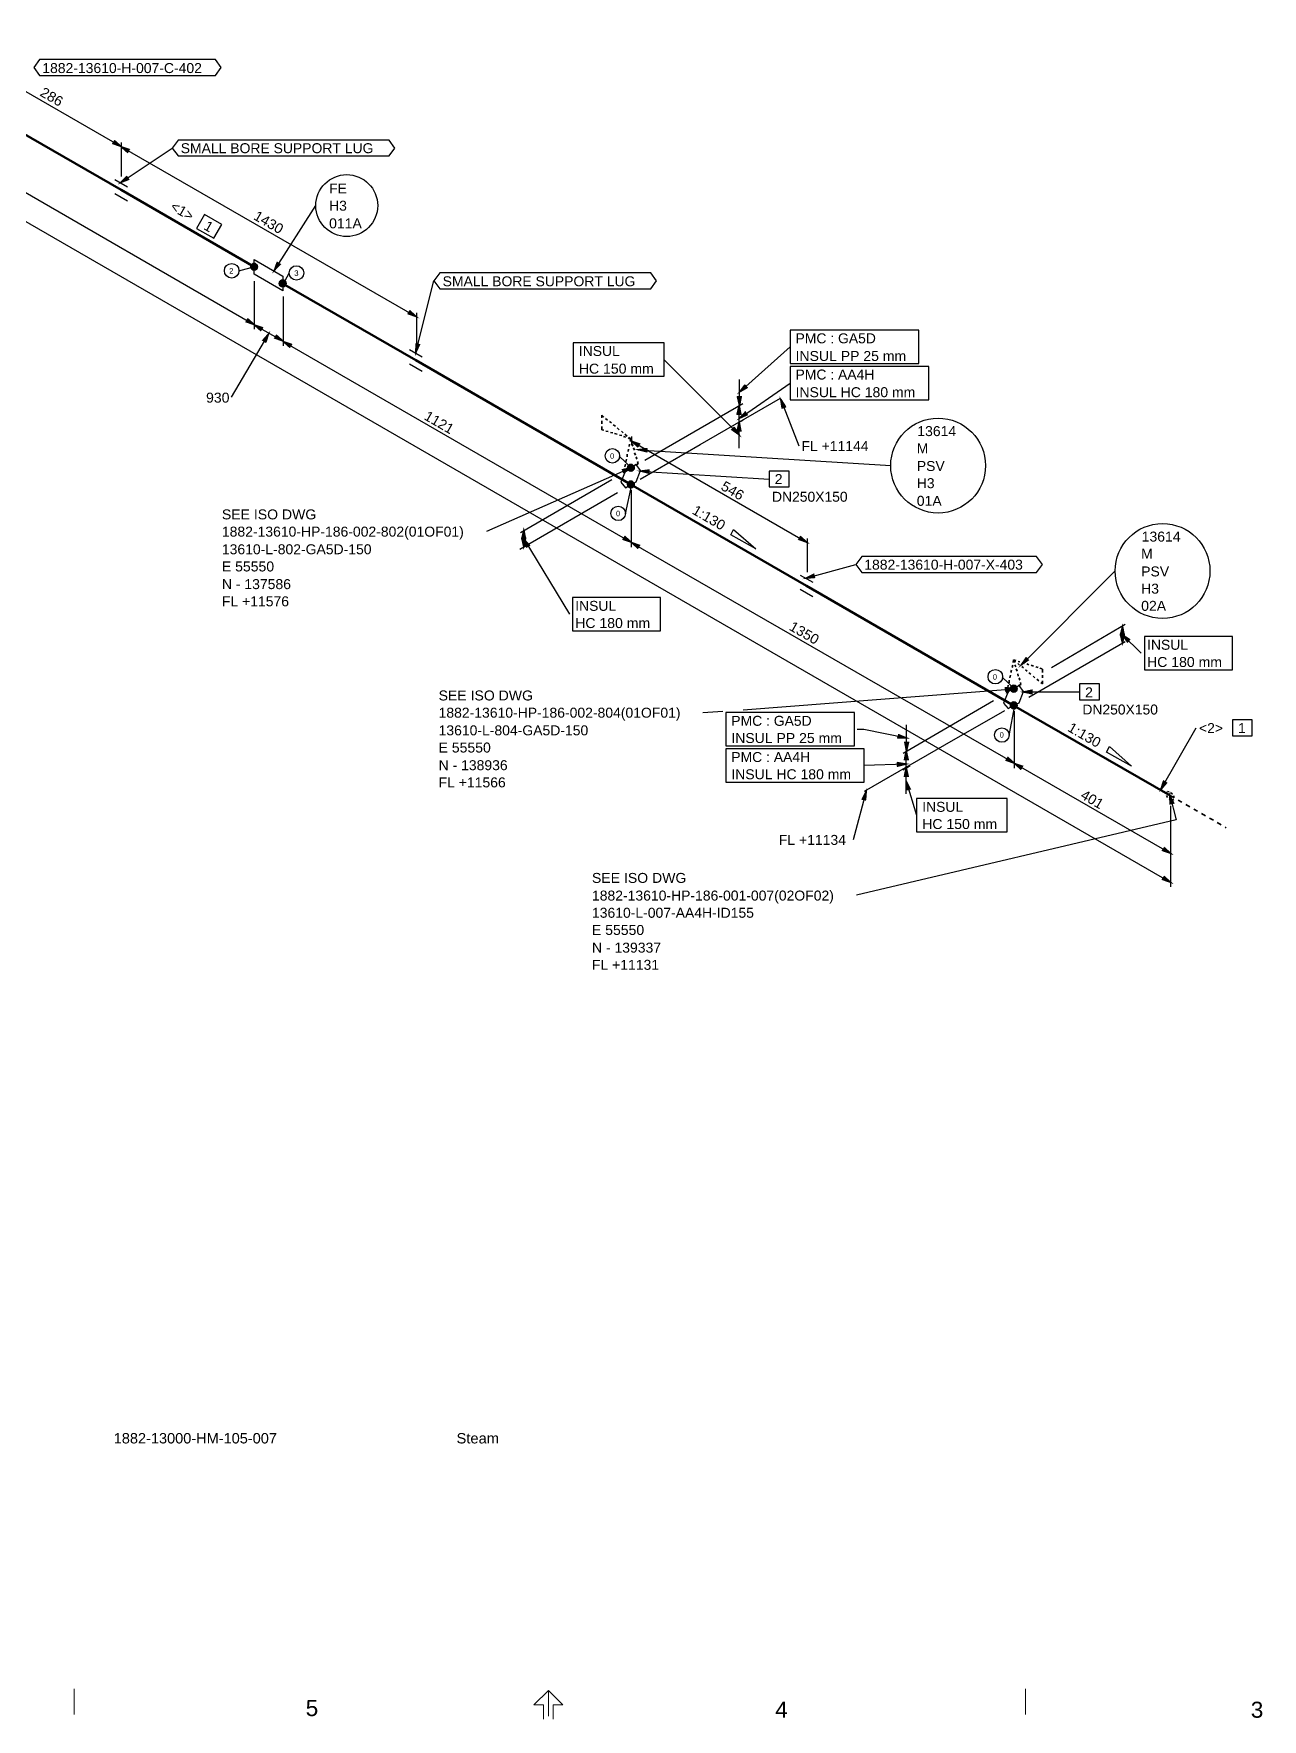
# Model space of a CAD drawing. Header units: inches. Extents: x 18 to 823, y 11 to 584.
# Drawn here: x 303 to 574.6, y 10.9 to 383.3 of the extents above; entities that cross this region are included whole.
import ezdxf
from ezdxf.enums import TextEntityAlignment as Align
from ezdxf.xclip import XClip

# ---------------------------------------------------------------- set-up
doc = ezdxf.new("R2010")
doc.units = ezdxf.units.IN
doc.header["$MEASUREMENT"] = 0
doc.header["$XCLIPFRAME"] = 0
for name, color, linetype in [('1882-13610-HP-186-001-007(01OF02)_MODEL-EMBED 1_DWG$0$Default', 7, 'Continuous'), ('BG 0 -1', 7, 'Continuous'), ('DIMLINES', 7, 'Continuous'), ('DIMTEXT', 7, 'Continuous'), ('FRAME', 7, 'Continuous'), ('ISOTEXT', 7, 'Continuous'), ('PIPE', 7, 'Continuous'), ('WELDS', 7, 'Continuous')]:
    doc.layers.add(name, color=color, linetype=linetype)
doc.styles.add('1882-13610-HP-186-001-007(01OF02)_MODEL-EMBED 1_DWG$0$Arial', font='arial.ttf')
doc.styles.add('Arial', font='arial.ttf')

# ---------------------------------------------------------------- blocks, each defined once
blk = doc.blocks.new('1882-13610-HP-186-001-007(01OF02)_MODEL-EMBED 1_DWG')
at = {"layer": '1882-13610-HP-186-001-007(01OF02)_MODEL-EMBED 1_DWG$0$Default', "color": 4, "style": '1882-13610-HP-186-001-007(01OF02)_MODEL-EMBED 1_DWG$0$Arial'}
for s, width, p in [('13610-L-007-AA4H-ID155', 1.002891, (0.84302, -0.115628)), ('250', 1.008516, (3.43979, -0.115628)), ('278', 1.008516, (4.31479, -0.115628)), ('618.1 ', 1.008516, (5.29826, -0.115628)), ('257.8 ', 1.008516, (6.371177, -0.115628)), ('613.1 ', 1.008516, (7.444094, -0.115628)), ('HC', 0.992063, (8.5857, -0.115628)), ('150', 1.008516, (9.898125, -0.115628)), ('1882-13000-HM-105-007', 1.00296, (11.607138, -0.115628)), ('Steam', 1.013128, (14.590457, -0.115628))]:
    blk.add_text(s, height=0.090278, dxfattribs=dict(at, width=width)).set_placement(p, align=Align.TOP_LEFT)

msp = doc.modelspace()

# ---------------------------------------------------------------- hatches: boundary and pattern name
at = {"layer": 'DIMLINES', "linetype": 'Continuous'}
for points in [[(320.52, 359), (322.36, 358.36), (320.92, 359.64)], [(324.12, 357.72), (322.28, 358.36), (323.72, 357.08)], [(349.96, 319.64), (351.8, 319), (350.36, 320.28)], [(385.8, 321.4), (387.64, 320.76), (386.2, 322.04)], [(353.56, 318.36), (351.72, 319), (353.16, 317.72)], [(354.28, 315.16), (354.92, 317), (353.64, 315.56)], [(356.28, 316.04), (358.12, 315.4), (356.68, 316.68)], [(359.96, 314.68), (358.12, 315.32), (359.56, 314.04)], [(460.2, 305.64), (459, 304.12), (460.68, 305.08)], [(458.6, 303.08), (459, 301.16), (459.4, 303.08)], [(459.32, 299.24), (458.92, 301.16), (458.52, 299.24)], [(460.28, 299.72), (458.92, 298.28), (460.68, 299.08)], [(457.32, 295.8), (458.92, 294.68), (457.8, 296.28)], [(459.32, 295.56), (458.92, 297.48), (458.52, 295.56)], [(436.92, 292.68), (435.08, 293.32), (436.52, 292.04)], [(411.72, 271.72), (411.32, 273.64), (410.92, 271.72)], [(410.92, 271.88), (411.32, 269.96), (411.72, 271.88)], [(433.32, 271.56), (435.16, 270.92), (433.72, 272.2)], [(472.12, 271.56), (473.96, 270.92), (472.52, 272.2)], [(412.6, 270.28), (411.32, 271.72), (411.96, 269.88)], [(436.92, 270.28), (435.08, 270.92), (436.52, 269.64)], [(544.04, 250.44), (543.64, 252.36), (543.24, 250.44)], [(543.24, 250.6), (543.64, 248.68), (544.04, 250.6)], [(545.24, 249.48), (543.64, 250.52), (544.76, 248.92)], [(494.04, 227.72), (495.96, 227.72), (494.2, 228.44)], [(496.28, 222.92), (495.88, 224.84), (495.48, 222.92)], [(495.56, 226.76), (495.96, 224.84), (496.36, 226.76)], [(493.96, 221.48), (495.88, 221.96), (493.96, 222.28)], [(496.28, 219.24), (495.88, 221.16), (495.48, 219.24)], [(517.96, 222.76), (519.8, 222.12), (518.36, 223.4)], [(521.56, 221.48), (519.72, 222.12), (521.16, 220.84)], [(496.76, 216.44), (495.88, 218.2), (496.04, 216.28)], [(552.52, 202.84), (554.36, 202.2), (552.92, 203.48)], [(552.52, 196.44), (554.36, 195.8), (552.92, 197.08)]]:
    msp.add_hatch(color=2, dxfattribs=at).paths.add_polyline_path(points)
at = {"layer": 'ISOTEXT', "linetype": 'Continuous'}
for points in [[(323.48, 351.72), (322.12, 350.36), (323.96, 351.08)], [(356.84, 332.76), (356.12, 330.92), (357.48, 332.36)], [(387.56, 314.76), (387.48, 312.84), (388.28, 314.6)], [(469.16, 300.84), (468.12, 302.52), (468.44, 300.6)], [(438.52, 291.64), (436.6, 291.4), (438.52, 290.92)], [(433.48, 286.28), (435.08, 287.4), (433.16, 287)], [(439, 286.92), (437.08, 286.68), (439, 286.2)], [(475.4, 263.88), (473.64, 263), (475.56, 263.16)], [(522.36, 245.4), (521.24, 243.8), (522.84, 244.92)], [(517.88, 238.04), (519.72, 238.6), (517.8, 238.84)], [(523.64, 238.28), (521.72, 237.88), (523.64, 237.48)], [(552.76, 218.2), (552.12, 216.36), (553.4, 217.8)], [(486.84, 214.04), (487, 215.96), (486.12, 214.2)], [(555, 213.32), (554.12, 215.08), (554.2, 213.16)]]:
    msp.add_hatch(color=2, dxfattribs=at).paths.add_polyline_path(points)
at = {"layer": 'WELDS', "linetype": 'Continuous'}
h = msp.add_hatch(color=7, dxfattribs=at)
edge = h.paths.add_edge_path()
edge.add_arc((351.72, 331.8), 0.76, 0, 360)
h = msp.add_hatch(color=7, dxfattribs=at)
edge = h.paths.add_edge_path()
edge.add_arc((358.04, 328.12), 0.76, 0, 360)
h = msp.add_hatch(color=7, dxfattribs=at)
edge = h.paths.add_edge_path()
edge.add_arc((435, 287.4), 0.76, 0, 360)
h = msp.add_hatch(color=7, dxfattribs=at)
edge = h.paths.add_edge_path()
edge.add_arc((435, 283.72), 0.76, 0, 360)
h = msp.add_hatch(color=7, dxfattribs=at)
edge = h.paths.add_edge_path()
edge.add_arc((519.64, 238.6), 0.76, 0, 360)
h = msp.add_hatch(color=7, dxfattribs=at)
edge = h.paths.add_edge_path()
edge.add_arc((519.64, 234.92), 0.76, 0, 360)

# ---------------------------------------------------------------- linework, layer by layer
at = {"layer": 'BG 0 -1', "color": 7, "linetype": 'Continuous', "lineweight": 9}
for p, q in [((311.95, 17.68), (311.95, 12.02)), ((416.76, 17.3), (413.57, 14.12)), ((419.94, 14.12), (416.76, 17.3)), ((416.76, 17.29), (416.76, 11.64)), ((522.2, 17.68), (522.2, 12.02)), ((413.57, 14.12), (415.69, 14.12)), ((415.69, 14.12), (415.69, 10.94)), ((417.82, 14.12), (419.94, 14.12)), ((417.82, 14.12), (417.82, 10.94))]:
    msp.add_line(p, q, dxfattribs=at)
at = {"layer": 'DIMLINES', "color": 2, "linetype": 'Continuous', "lineweight": 30}
for p, q in [((82.92, 474.12), (351.8, 319)), ((82.92, 467.72), (554.36, 195.8)), ((291.56, 376.12), (322.36, 358.36)), ((320.52, 359), (320.92, 359.64)), ((322.36, 358.36), (320.52, 359)), ((320.92, 359.64), (322.36, 358.36)), ((322.28, 358.36), (324.12, 357.72)), ((323.72, 357.08), (322.28, 358.36)), ((322.28, 358.36), (387.64, 320.76)), ((322.36, 359.24), (322.36, 351.72)), ((324.12, 357.72), (323.72, 357.08)), ((351.8, 318.04), (351.8, 328.6)), ((358.2, 314.36), (358.2, 325.24)), ((349.96, 319.64), (350.36, 320.28)), ((350.36, 320.28), (351.8, 319)), ((385.8, 321.4), (386.2, 322.04)), ((387.64, 320.76), (385.8, 321.4)), ((386.2, 322.04), (387.64, 320.76)), ((387.64, 321.64), (387.64, 314.12)), ((354.92, 317), (346.68, 303)), ((351.8, 319), (349.96, 319.64)), ((351.72, 319), (353.56, 318.36)), ((353.16, 317.72), (351.72, 319)), ((351.72, 319), (358.12, 315.4)), ((353.56, 318.36), (353.16, 317.72)), ((353.64, 315.56), (354.92, 317)), ((354.92, 317), (354.28, 315.16)), ((356.28, 316.04), (356.68, 316.68)), ((356.68, 316.68), (358.12, 315.4)), ((498.68, 317.8), (470.2, 317.8)), ((470.2, 317.8), (470.2, 310.44)), ((498.68, 310.44), (498.68, 317.8)), ((354.28, 315.16), (353.64, 315.56)), ((358.12, 315.4), (356.28, 316.04)), ((358.12, 315.32), (359.96, 314.68)), ((359.56, 314.04), (358.12, 315.32)), ((358.12, 315.32), (435.16, 270.92)), ((359.96, 314.68), (359.56, 314.04)), ((442.36, 315), (422.28, 315)), ((422.28, 315), (422.28, 307.64)), ((442.36, 307.64), (442.36, 315)), ((459, 304.12), (470.2, 314.12)), ((458.92, 294.68), (442.28, 311.32)), ((470.2, 310.44), (498.68, 310.44)), ((500.84, 309.8), (470.2, 309.8)), ((470.2, 309.8), (470.2, 302.44)), ((500.84, 302.44), (500.84, 309.8)), ((422.28, 307.64), (442.36, 307.64)), ((458.92, 298.28), (470.2, 306.12)), ((459, 301.16), (459, 306.92)), ((459, 304.12), (460.2, 305.64)), ((460.2, 305.64), (460.68, 305.08)), ((450.28, 292.52), (468.04, 302.76)), ((459, 301.16), (458.6, 303.08)), ((458.6, 303.08), (459.4, 303.08)), ((460.68, 305.08), (459, 304.12)), ((459.4, 303.08), (459, 301.16)), ((470.2, 302.44), (500.84, 302.44)), ((459.72, 301.56), (438.12, 289)), ((458.52, 299.24), (458.92, 301.16)), ((459.32, 299.24), (458.52, 299.24)), ((458.92, 301.16), (459.32, 299.24)), ((458.92, 295.4), (458.92, 301.16)), ((458.92, 298.28), (460.28, 299.72)), ((460.68, 299.08), (458.92, 298.28)), ((460.28, 299.72), (460.68, 299.08)), ((435.16, 294.28), (435.16, 292.36)), ((457.32, 295.8), (457.8, 296.28)), ((458.92, 294.68), (457.32, 295.8)), ((457.8, 296.28), (458.92, 294.68)), ((459.72, 297.88), (458.12, 297)), ((458.52, 295.56), (458.92, 297.48)), ((459.32, 295.56), (458.52, 295.56)), ((458.92, 297.48), (459.32, 295.56)), ((458.92, 291.72), (458.92, 297.48)), ((435.08, 293.32), (436.92, 292.68)), ((436.52, 292.04), (435.08, 293.32)), ((435.08, 293.32), (473.96, 270.92)), ((436.92, 292.68), (436.52, 292.04)), ((437.08, 284.92), (450.28, 292.52)), ((410.6, 273.08), (430.76, 284.84)), ((410.44, 269.4), (432.04, 281.96)), ((435.16, 269.88), (435.16, 282.44)), ((410.92, 271.72), (411.32, 273.64)), ((411.32, 269.96), (410.92, 271.88)), ((410.92, 271.88), (411.72, 271.88)), ((411.32, 273.64), (411.72, 271.72)), ((411.32, 269.96), (411.32, 273.64)), ((411.72, 271.88), (411.32, 269.96)), ((433.32, 271.56), (433.72, 272.2)), ((433.72, 272.2), (435.16, 270.92)), ((472.12, 271.56), (472.52, 272.2)), ((472.52, 272.2), (473.96, 270.92)), ((411.72, 271.72), (410.92, 271.72)), ((411.32, 271.72), (412.6, 270.28)), ((411.96, 269.88), (411.32, 271.72)), ((411.32, 271.72), (421.4, 255.08)), ((412.6, 270.28), (411.96, 269.88)), ((435.16, 270.92), (433.32, 271.56)), ((435.08, 270.92), (436.92, 270.28)), ((436.52, 269.64), (435.08, 270.92)), ((435.08, 270.92), (519.8, 222.12)), ((436.92, 270.28), (436.52, 269.64)), ((473.96, 270.92), (472.12, 271.56)), ((473.96, 271.8), (473.96, 264.36)), ((441.56, 258.76), (422.12, 258.76)), ((422.12, 258.76), (422.12, 251.4)), ((441.56, 251.4), (441.56, 258.76)), ((422.12, 251.4), (441.56, 251.4)), ((544.28, 252.76), (527.96, 243.24)), ((543.24, 250.44), (543.64, 252.36)), ((543.64, 248.68), (543.24, 250.6)), ((543.24, 250.6), (544.04, 250.6)), ((544.04, 250.44), (543.24, 250.44)), ((543.64, 252.36), (544.04, 250.44)), ((543.64, 248.68), (543.64, 252.36)), ((544.04, 250.6), (543.64, 248.68)), ((543.64, 250.52), (545.24, 249.48)), ((544.76, 248.92), (543.64, 250.52)), ((543.64, 250.52), (547.8, 246.44)), ((545.24, 249.48), (544.76, 248.92)), ((567.96, 250.12), (548.52, 250.12)), ((548.52, 250.12), (548.52, 242.76)), ((567.96, 242.76), (567.96, 250.12)), ((544.28, 248.92), (523, 236.68)), ((548.52, 242.76), (567.96, 242.76)), ((495.16, 224.36), (515.16, 235.96)), ((484.44, 233.32), (455.96, 233.32)), ((455.96, 233.32), (455.96, 225.96)), ((484.44, 225.96), (484.44, 233.32)), ((517.56, 233.72), (504.36, 226.12)), ((519.8, 221.08), (519.8, 233.64)), ((494.04, 227.72), (494.2, 228.44)), ((495.96, 227.72), (494.04, 227.72)), ((494.2, 228.44), (495.96, 227.72)), ((495.96, 224.84), (495.96, 230.6)), ((455.96, 225.96), (484.44, 225.96)), ((486.6, 225.32), (455.96, 225.32)), ((455.96, 225.32), (455.96, 217.96)), ((504.36, 226.12), (486.6, 215.88)), ((486.6, 217.96), (486.6, 225.32)), ((495.48, 222.92), (495.88, 224.84)), ((495.96, 224.84), (495.56, 226.76)), ((495.56, 226.76), (496.36, 226.76)), ((495.88, 224.84), (496.28, 222.92)), ((495.88, 219.08), (495.88, 224.84)), ((496.36, 226.76), (495.96, 224.84)), ((495.88, 221.96), (486.52, 221.64)), ((493.96, 221.48), (493.96, 222.28)), ((493.96, 222.28), (495.88, 221.96)), ((495.88, 221.96), (493.96, 221.48)), ((495.16, 220.68), (496.76, 221.56)), ((496.28, 222.92), (495.48, 222.92)), ((495.48, 219.24), (495.88, 221.16)), ((495.88, 221.16), (496.28, 219.24)), ((495.88, 215.4), (495.88, 221.16)), ((517.96, 222.76), (518.36, 223.4)), ((519.8, 222.12), (517.96, 222.76)), ((518.36, 223.4), (519.8, 222.12)), ((519.72, 222.12), (521.56, 221.48)), ((521.16, 220.84), (519.72, 222.12)), ((519.72, 222.12), (554.36, 202.2)), ((521.56, 221.48), (521.16, 220.84)), ((455.96, 217.96), (486.6, 217.96)), ((496.28, 219.24), (495.48, 219.24)), ((495.88, 218.2), (496.76, 216.44)), ((496.04, 216.28), (495.88, 218.2)), ((495.88, 218.2), (498.12, 210.68)), ((496.76, 216.44), (496.04, 216.28)), ((518.2, 214.36), (498.12, 214.36)), ((498.12, 214.36), (498.12, 207)), ((518.2, 207), (518.2, 214.36)), ((554.36, 194.84), (554.36, 212.76)), ((498.12, 207), (518.2, 207)), ((552.52, 202.84), (552.92, 203.48)), ((554.36, 202.2), (552.52, 202.84)), ((552.92, 203.48), (554.36, 202.2)), ((552.52, 196.44), (552.92, 197.08)), ((554.36, 195.8), (552.52, 196.44)), ((552.92, 197.08), (554.36, 195.8))]:
    msp.add_line(p, q, dxfattribs=at)
at = {"layer": 'DIMLINES', "color": 2, "linetype": 'Continuous', "lineweight": 30, "const_width": 0.3}
for points in [[(320.52, 359), (322.36, 358.36), (320.92, 359.64)], [(324.12, 357.72), (322.28, 358.36), (323.72, 357.08)], [(349.96, 319.64), (351.8, 319), (350.36, 320.28)], [(385.8, 321.4), (387.64, 320.76), (386.2, 322.04)], [(353.56, 318.36), (351.72, 319), (353.16, 317.72)], [(354.28, 315.16), (354.92, 317), (353.64, 315.56)], [(356.28, 316.04), (358.12, 315.4), (356.68, 316.68)], [(359.96, 314.68), (358.12, 315.32), (359.56, 314.04)], [(460.2, 305.64), (459, 304.12), (460.68, 305.08)], [(459.32, 299.24), (458.92, 301.16), (458.52, 299.24)], [(458.6, 303.08), (459, 301.16), (459.4, 303.08)], [(460.28, 299.72), (458.92, 298.28), (460.68, 299.08)], [(459.32, 295.56), (458.92, 297.48), (458.52, 295.56)], [(457.32, 295.8), (458.92, 294.68), (457.8, 296.28)], [(436.92, 292.68), (435.08, 293.32), (436.52, 292.04)], [(411.72, 271.72), (411.32, 273.64), (410.92, 271.72)], [(410.92, 271.88), (411.32, 269.96), (411.72, 271.88)], [(412.6, 270.28), (411.32, 271.72), (411.96, 269.88)], [(433.32, 271.56), (435.16, 270.92), (433.72, 272.2)], [(472.12, 271.56), (473.96, 270.92), (472.52, 272.2)], [(436.92, 270.28), (435.08, 270.92), (436.52, 269.64)], [(544.04, 250.44), (543.64, 252.36), (543.24, 250.44)], [(543.24, 250.6), (543.64, 248.68), (544.04, 250.6)], [(545.24, 249.48), (543.64, 250.52), (544.76, 248.92)], [(494.04, 227.72), (495.96, 227.72), (494.2, 228.44)], [(496.28, 222.92), (495.88, 224.84), (495.48, 222.92)], [(495.56, 226.76), (495.96, 224.84), (496.36, 226.76)], [(517.96, 222.76), (519.8, 222.12), (518.36, 223.4)], [(493.96, 221.48), (495.88, 221.96), (493.96, 222.28)], [(496.28, 219.24), (495.88, 221.16), (495.48, 219.24)], [(521.56, 221.48), (519.72, 222.12), (521.16, 220.84)], [(496.76, 216.44), (495.88, 218.2), (496.04, 216.28)], [(552.52, 202.84), (554.36, 202.2), (552.92, 203.48)], [(552.52, 196.44), (554.36, 195.8), (552.92, 197.08)]]:
    msp.add_lwpolyline(points, close=True, dxfattribs=at)
at = {"layer": 'FRAME', "color": 2, "linetype": 'Continuous', "lineweight": 30}
for p, q in [((457.08, 272.6), (457.72, 273.8)), ((462.6, 269.48), (457.08, 272.6)), ((457.72, 273.8), (462.6, 269.48)), ((540.12, 224.6), (540.76, 225.8)), ((545.64, 221.48), (540.12, 224.6)), ((540.76, 225.8), (545.64, 221.48))]:
    msp.add_line(p, q, dxfattribs=at)
at = {"layer": 'ISOTEXT', "color": 2, "linetype": 'Continuous', "lineweight": 30}
for p, q in [((304.28, 377.56), (303, 375.8)), ((343.16, 377.56), (304.28, 377.56)), ((344.44, 375.8), (343.16, 377.56)), ((303, 375.8), (304.28, 374.04)), ((304.28, 374.04), (343.16, 374.04)), ((343.16, 374.04), (344.44, 375.8)), ((322.12, 350.36), (333.64, 358.04)), ((334.92, 359.8), (333.64, 358.04)), ((333.64, 358.04), (334.92, 356.28)), ((381.56, 359.8), (334.92, 359.8)), ((382.84, 358.04), (381.56, 359.8)), ((381.56, 356.28), (382.84, 358.04)), ((334.92, 356.28), (381.56, 356.28)), ((322.12, 350.36), (323.48, 351.72)), ((323.96, 351.08), (322.12, 350.36)), ((323.48, 351.72), (323.96, 351.08)), ((340.76, 343.32), (339, 340.28)), ((344.6, 341.16), (340.76, 343.32)), ((356.12, 330.92), (365.4, 345.32)), ((339, 340.28), (342.84, 338.12)), ((342.84, 338.12), (344.6, 341.16)), ((351.8, 331.8), (348.28, 330.84)), ((356.12, 330.92), (356.84, 332.76)), ((357.48, 332.36), (356.12, 330.92)), ((356.84, 332.76), (357.48, 332.36)), ((358.2, 328.12), (359.48, 330.36)), ((387.48, 312.84), (391.48, 328.68)), ((392.76, 330.44), (391.48, 328.68)), ((391.48, 328.68), (392.76, 326.92)), ((439.4, 330.44), (392.76, 330.44)), ((440.68, 328.68), (439.4, 330.44)), ((439.4, 326.92), (440.68, 328.68)), ((392.76, 326.92), (439.4, 326.92)), ((387.48, 312.84), (387.56, 314.76)), ((388.28, 314.6), (387.48, 312.84)), ((387.56, 314.76), (388.28, 314.6)), ((468.12, 302.52), (472.12, 292.28)), ((468.12, 302.52), (469.16, 300.84)), ((468.44, 300.6), (468.12, 302.52)), ((469.16, 300.84), (468.44, 300.6)), ((436.6, 291.4), (438.52, 291.64)), ((436.6, 291.4), (492.44, 287.88)), ((438.52, 290.92), (436.6, 291.4)), ((438.52, 291.64), (438.52, 290.92)), ((435.08, 287.4), (403.08, 273.32)), ((435.16, 287.4), (432.44, 289.96)), ((433.16, 287), (435.08, 287.4)), ((433.48, 286.28), (433.16, 287)), ((435.08, 287.4), (433.48, 286.28)), ((437.08, 286.68), (439, 286.92)), ((439, 286.92), (439, 286.2)), ((435.16, 283.72), (433.72, 277.24)), ((437.08, 286.68), (465.56, 284.92)), ((439, 286.2), (437.08, 286.68)), ((469.96, 286.68), (465.56, 286.68)), ((465.56, 286.68), (465.56, 283.16)), ((465.56, 283.16), (469.96, 283.16)), ((469.96, 283.16), (469.96, 286.68)), ((473.64, 263), (484.76, 266.04)), ((486.04, 267.8), (484.76, 266.04)), ((484.76, 266.04), (486.04, 264.28)), ((524.68, 267.8), (486.04, 267.8)), ((521.24, 243.8), (542.04, 264.6)), ((525.96, 266.04), (524.68, 267.8)), ((524.68, 264.28), (525.96, 266.04)), ((473.64, 263), (475.4, 263.88)), ((475.56, 263.16), (473.64, 263)), ((475.4, 263.88), (475.56, 263.16)), ((486.04, 264.28), (524.68, 264.28)), ((521.24, 243.8), (522.36, 245.4)), ((522.84, 244.92), (521.24, 243.8)), ((522.36, 245.4), (522.84, 244.92)), ((459.8, 233.96), (519.72, 238.6)), ((519.8, 238.6), (517.08, 241.16)), ((517.88, 238.04), (517.8, 238.84)), ((517.8, 238.84), (519.72, 238.6)), ((519.72, 238.6), (517.88, 238.04)), ((538.6, 239.64), (534.2, 239.64)), ((534.2, 239.64), (534.2, 236.12)), ((538.6, 236.12), (538.6, 239.64)), ((519.8, 234.92), (518.52, 228.28)), ((521.72, 237.88), (523.64, 238.28)), ((521.72, 237.88), (534.2, 237.88)), ((523.64, 237.48), (521.72, 237.88)), ((523.64, 238.28), (523.64, 237.48)), ((534.2, 236.12), (538.6, 236.12)), ((450.92, 233.32), (455.32, 233.64)), ((572.36, 231.72), (567.96, 231.72)), ((567.96, 231.72), (567.96, 228.2)), ((572.36, 228.2), (572.36, 231.72)), ((485, 229.64), (486.52, 229.64)), ((486.52, 229.64), (495.96, 227.72)), ((552.12, 216.36), (559.96, 229.96)), ((567.96, 228.2), (572.36, 228.2)), ((552.12, 216.36), (552.76, 218.2)), ((553.4, 217.8), (552.12, 216.36)), ((552.76, 218.2), (553.4, 217.8)), ((487, 215.96), (484.12, 205.24)), ((486.12, 214.2), (487, 215.96)), ((486.84, 214.04), (486.12, 214.2)), ((487, 215.96), (486.84, 214.04)), ((554.12, 215.08), (555.56, 209.64)), ((554.12, 215.08), (555, 213.32)), ((554.2, 213.16), (554.12, 215.08)), ((555, 213.32), (554.2, 213.16)), ((555.56, 209.64), (484.84, 193))]:
    msp.add_line(p, q, dxfattribs=at)
at = {"layer": 'ISOTEXT', "color": 2, "linetype": 'Continuous', "lineweight": 30, "const_width": 0.3}
for points in [[(323.48, 351.72), (322.12, 350.36), (323.96, 351.08)], [(356.84, 332.76), (356.12, 330.92), (357.48, 332.36)], [(387.56, 314.76), (387.48, 312.84), (388.28, 314.6)], [(469.16, 300.84), (468.12, 302.52), (468.44, 300.6)], [(438.52, 291.64), (436.6, 291.4), (438.52, 290.92)], [(433.48, 286.28), (435.08, 287.4), (433.16, 287)], [(439, 286.92), (437.08, 286.68), (439, 286.2)], [(475.4, 263.88), (473.64, 263), (475.56, 263.16)], [(522.36, 245.4), (521.24, 243.8), (522.84, 244.92)], [(517.88, 238.04), (519.72, 238.6), (517.8, 238.84)], [(523.64, 238.28), (521.72, 237.88), (523.64, 237.48)], [(486.84, 214.04), (487, 215.96), (486.12, 214.2)], [(552.76, 218.2), (552.12, 216.36), (553.4, 217.8)], [(555, 213.32), (554.12, 215.08), (554.2, 213.16)]]:
    msp.add_lwpolyline(points, close=True, dxfattribs=at)
at = {"layer": 'ISOTEXT', "color": 2, "linetype": 'Continuous', "lineweight": 30}
for centre, radius in [((372.2, 345.32), 6.84), ((346.76, 330.92), 1.6), ((361.08, 330.44), 1.6), ((502.92, 287.88), 10.48), ((430.92, 290.04), 1.6), ((432.2, 277.32), 1.6), ((552.52, 264.6), 10.48), ((515.56, 241.24), 1.6), ((517, 228.36), 1.6)]:
    msp.add_circle(centre, radius, dxfattribs=at)
at = {"layer": 'PIPE', "color": 7, "linetype": 'Continuous', "lineweight": 50}
for p, q in [((291.6, 366.5), (322.3, 348.8)), ((322.3, 348.8), (351.7, 331.8)), ((358, 328.1), (387.5, 311.2)), ((387.5, 311.2), (435, 283.7)), ((435, 283.7), (473.8, 261.3)), ((473.8, 261.3), (519.6, 234.9)), ((519.6, 234.9), (554.2, 215))]:
    msp.add_line(p, q, dxfattribs=at)
at = {"layer": 'PIPE', "color": 7, "linetype": 'Continuous', "lineweight": 35}
for p, q in [((429, 298.6), (428.6, 299)), ((428.6, 299), (428.6, 298.4)), ((429.8, 297.9), (429.4, 298.3)), ((428.6, 297.8), (428.6, 297.1)), ((428.6, 296.5), (428.6, 295.8)), ((428.6, 295.8), (429, 295.7)), ((429.5, 295.5), (430, 295.4)), ((430.7, 297.3), (430.3, 297.6)), ((430.5, 295.2), (431, 295.1)), ((431.6, 296.6), (431.1, 296.9)), ((431.4, 295), (432, 294.8)), ((432.4, 295.8), (432, 296.2)), ((432.5, 294.6), (433, 294.5)), ((433.3, 295.1), (432.9, 295.5)), ((433.4, 294.3), (433.9, 294.2)), ((434.2, 294.4), (433.7, 294.8)), ((434.4, 294), (434.9, 293.8)), ((434.5, 291.5), (434.4, 291)), ((435, 293.8), (434.6, 294.1)), ((434.7, 292.6), (434.6, 292.1)), ((435, 293.8), (434.9, 293.2)), ((435.1, 293.2), (435, 293.7)), ((435.4, 292.2), (435.3, 292.7)), ((435.8, 291.3), (435.6, 291.8)), ((436, 290.2), (435.8, 290.7)), ((433.5, 287), (433.4, 286.4)), ((433.8, 288.2), (433.7, 287.6)), ((434, 289.3), (433.9, 288.7)), ((434.2, 290.4), (434.2, 289.8)), ((434.4, 287), (435, 287.4)), ((435, 287.4), (435.4, 287.7)), ((436, 288), (436.6, 288.3)), ((436.3, 289.3), (436.2, 289.8)), ((436.6, 288.3), (436.5, 288.8)), ((433.4, 286.4), (433.8, 286.7)), ((519.1, 242.7), (519, 242.2)), ((519.4, 243.8), (519.3, 243.3)), ((519.6, 245), (519.5, 244.4)), ((519.6, 245), (520.1, 244.8)), ((520.1, 244.6), (519.6, 245)), ((519.8, 244.4), (519.7, 244.9)), ((520.1, 243.4), (519.9, 243.9)), ((520.4, 242.5), (520.2, 243)), ((520.9, 243.8), (520.5, 244.2)), ((520.6, 244.6), (521, 244.5)), ((521.8, 243.2), (521.4, 243.5)), ((521.5, 244.3), (522, 244.2)), ((522.6, 242.5), (522.2, 242.8)), ((522.5, 244.1), (523, 243.9)), ((523.4, 241.8), (523, 242.1)), ((523.5, 243.8), (524, 243.6)), ((524.5, 243.4), (525, 243.3)), ((525.4, 243.1), (525.9, 243)), ((526, 242.9), (526, 242.2)), ((518.4, 239.4), (518.3, 238.8)), ((518.6, 240.5), (518.6, 239.9)), ((518.9, 241.6), (518.8, 241)), ((519, 238.2), (519.6, 238.6)), ((519.6, 238.6), (520.1, 238.9)), ((520.6, 241.4), (520.5, 241.9)), ((520.6, 239.2), (521.2, 239.5)), ((521, 240.5), (520.8, 241)), ((521.2, 239.5), (521.1, 240)), ((524.3, 241), (523.9, 241.4)), ((525.2, 240.3), (524.7, 240.7)), ((526, 239.7), (525.6, 240)), ((526, 241.6), (526, 241)), ((526, 240.3), (526, 239.7)), ((518.2, 238.2), (518, 237.6)), ((518, 237.6), (518.5, 237.9)), ((553.3, 215.4), (553.4, 215.8)), ((553.6, 214.6), (553.4, 215)), ((553.6, 215.9), (554, 215.8)), ((554.3, 214), (554, 214.2)), ((554.2, 215), (555.07, 214.5)), ((554.3, 215.7), (554.7, 215.3)), ((555, 214.1), (554.7, 214)), ((555, 214.9), (555, 214.5)), ((555.94, 214.01), (556.8, 213.51)), ((557.67, 213.01), (558.54, 212.52)), ((559.41, 212.02), (560.27, 211.52)), ((561.14, 211.03), (562.01, 210.53)), ((562.88, 210.03), (563.75, 209.53)), ((564.61, 209.04), (565.48, 208.54)), ((566.35, 208.04), (566.6, 207.9))]:
    msp.add_line(p, q, dxfattribs=at)
at = {"layer": 'WELDS', "color": 7, "linetype": 'Continuous', "lineweight": 25}
for p, q in [((320.9, 351.1), (323.7, 349.5)), ((323.7, 346.3), (320.9, 347.9)), ((351.7, 331.8), (351.7, 333.4)), ((351.7, 333.4), (358.1, 329.7)), ((351.7, 330.2), (351.7, 331.8)), ((358.1, 326.5), (351.7, 330.2)), ((358.1, 329.7), (358.1, 326.5)), ((386.1, 313.5), (388.9, 311.9)), ((388.9, 308.7), (386.1, 310.3)), ((436.2, 288.1), (433.8, 286.7)), ((437.1, 286.8), (436.2, 288.1)), ((436.2, 284.3), (437.1, 286.8)), ((433.8, 286.7), (432.8, 284.2)), ((432.8, 284.2), (433.8, 283)), ((433.8, 283), (435, 283.7)), ((435, 283.7), (436.2, 284.3)), ((472.4, 263.7), (475.2, 262.1)), ((475.2, 258.9), (472.4, 260.5)), ((520.8, 239.3), (518.4, 237.9)), ((521.8, 238), (520.8, 239.3)), ((518.4, 237.9), (517.4, 235.4)), ((517.4, 235.4), (518.4, 234.2)), ((518.4, 234.2), (519.6, 234.9)), ((519.6, 234.9), (520.8, 235.5)), ((520.8, 235.5), (521.8, 238))]:
    msp.add_line(p, q, dxfattribs=at)
at = {"layer": 'WELDS', "color": 7, "linetype": 'Continuous', "lineweight": 35}
for centre in [(351.72, 331.8), (351.72, 331.8), (358.04, 328.12), (358.04, 328.12), (435, 287.4), (435, 287.4), (435, 283.72), (435, 283.72), (519.64, 238.6), (519.64, 238.6), (519.64, 234.92), (519.64, 234.92)]:
    msp.add_circle(centre, 0.76, dxfattribs=at)

# ---------------------------------------------------------------- block references
at = {"layer": 'WELDS', "linetype": 'ByBlock'}
ref = msp.add_blockref('1882-13610-HP-186-001-007(01OF02)_MODEL-EMBED 1_DWG', (25.87, 77.1), dxfattribs=dict(at, xscale=25.4, yscale=25.4, zscale=25.4))
XClip(ref).set_block_clipping_path([(-0.029528, -2.66273), (15.699643, 0.003937)])

# ---------------------------------------------------------------- texts
at = {"layer": 'BG 0 -1', "color": 7, "style": 'Arial', "width": 1.008516}
for s, p in [('5', (364.51, 13.39)), ('4', (468.28, 13.05)), ('3', (573.41, 13.05))]:
    msp.add_text(s, height=3.54, dxfattribs=at).set_placement(p, align=Align.MIDDLE)
at = {"layer": 'DIMLINES', "color": 2, "style": 'Arial'}
for s, width, p in [('PMC : GA5D', 0.999779, (471.4, 314.9)), ('INSUL', 0.999439, (423.5, 312.1)), ('INSUL PP 25 mm', 1.008506, (471.4, 311)), ('HC 150 mm', 1.010172, (423.5, 308.2)), ('PMC : AA4H', 1.000132, (471.4, 306.9)), ('INSUL HC 180 mm', 1.006424, (471.4, 303)), ('INSUL', 0.999439, (422.7, 255.8)), ('HC 180 mm', 1.010172, (422.7, 252)), ('INSUL', 0.999439, (549.1, 247.2)), ('HC 180 mm', 1.010172, (549.1, 243.4)), ('PMC : GA5D', 0.999779, (457.2, 230.4)), ('INSUL PP 25 mm', 1.008506, (457.2, 226.6)), ('PMC : AA4H', 1.000132, (457.2, 222.4)), ('INSUL HC 180 mm', 1.006424, (457.2, 218.6)), ('INSUL', 0.999439, (499.4, 211.4)), ('HC 150 mm', 1.010172, (499.4, 207.6))]:
    msp.add_text(s, height=2.2, dxfattribs=dict(at, width=width)).set_placement(p)
at = {"layer": 'DIMTEXT', "color": 2, "style": 'Arial', "width": 1.008516}
for s, p in [('286', (304.2, 369.7)), ('1430', (351.4, 342.4)), ('1121', (389.1, 298.2)), ('546', (454.7, 282.7)), ('1350', (469.8, 251.7)), ('401', (534.2, 214.5))]:
    msp.add_text(s, height=2.2, rotation=330, dxfattribs=at).set_placement(p)
msp.add_text('930', height=2.2, dxfattribs=at).set_placement((341.1, 301.8))
at = {"layer": 'ISOTEXT', "color": 2, "style": 'Arial'}
for s, height, width, p in [('1882-13610-H-007-C-402', 2.2, 1.002549, (304.9, 374.6)), ('SMALL BORE SUPPORT LUG', 2.2, 1.0017, (335.5, 356.9)), ('FE', 2.2, 0.99922, (368.3, 348)), ('H3', 2.2, 0.99922, (368.3, 344.2)), ('011A', 2.2, 1.007244, (368.3, 340.3)), ('2', 1.2, 1.008516, (346.2, 330.3)), ('3', 1.2, 1.008516, (360.6, 329.8)), ('SMALL BORE SUPPORT LUG', 2.2, 1.0017, (393.4, 327.5)), ('13614', 2.2, 1.008516, (498.3, 294.4)), ('0', 1.2, 1.008516, (430.4, 289.4)), ('FL +11144', 2.2, 1.004042, (472.7, 291.1)), ('M', 2.2, 0.990691, (498.2, 290.6)), ('PSV', 2.2, 1.004063, (498.2, 286.7)), ('2', 2.2, 1.008516, (466.8, 283.8)), ('H3', 2.2, 0.99922, (498.2, 282.9)), ('DN250X150', 2.2, 0.99789, (466.2, 279.9)), ('01A', 2.2, 1.006847, (498.2, 279)), ('SEE ISO DWG', 2.2, 1.00983, (344.6, 276)), ('0', 1.2, 1.008516, (431.7, 276.7)), ('1882-13610-HP-186-002-802(01OF01)', 2.2, 1.003206, (344.6, 272.2)), ('13614', 2.2, 1.008516, (547.9, 271.1)), ('13610-L-802-GA5D-150', 2.2, 1.003255, (344.6, 268.3)), ('M', 2.2, 0.990691, (547.8, 267.3)), ('E 55550', 2.2, 1.007719, (344.6, 264.5)), ('1882-13610-H-007-X-403', 2.2, 1.000569, (486.6, 264.9)), ('PSV', 2.2, 1.004063, (547.8, 263.4)), ('N - 137586', 2.2, 1.004313, (344.6, 260.6)), ('H3', 2.2, 0.99922, (547.8, 259.6)), ('FL +11576', 2.2, 1.004042, (344.6, 256.8)), ('02A', 2.2, 1.006847, (547.8, 255.8)), ('0', 1.2, 1.008516, (515, 240.6)), ('2', 2.2, 1.008516, (535.4, 236.7)), ('SEE ISO DWG', 2.2, 1.00983, (392.5, 236)), ('DN250X150', 2.2, 0.99789, (534.8, 232.9)), ('1882-13610-HP-186-002-804(01OF01)', 2.2, 1.003206, (392.5, 232.2)), ('<2>', 2.2, 0.993892, (560.6, 228.8)), ('1', 2.2, 1.008516, (569.2, 228.8)), ('13610-L-804-GA5D-150', 2.2, 1.003255, (392.5, 228.3)), ('0', 1.2, 1.008516, (516.5, 227.8)), ('E 55550', 2.2, 1.007719, (392.5, 224.5)), ('N - 138936', 2.2, 1.004313, (392.5, 220.6)), ('FL +11566', 2.2, 1.004042, (392.5, 216.8)), ('FL +11134', 2.2, 1.004042, (467.7, 204.1)), ('SEE ISO DWG', 2.2, 1.00983, (426.4, 195.7)), ('1882-13610-HP-186-001-007(02OF02)', 2.2, 1.003206, (426.4, 191.8)), ('13610-L-007-AA4H-ID155', 2.2, 1.002891, (426.4, 188)), ('E 55550', 2.2, 1.007719, (426.4, 184.2)), ('N - 139337', 2.2, 1.004313, (426.4, 180.3)), ('FL +11131', 2.2, 1.004042, (426.4, 176.5))]:
    msp.add_text(s, height=height, dxfattribs=dict(at, width=width)).set_placement(p)
for s, width, p in [('<1>', 0.993892, (333, 344.5)), ('1', 1.008516, (340.4, 340.2)), (' 1:130', 1.008516, (447.6, 277.8)), (' 1:130', 1.008516, (530.6, 229.8))]:
    msp.add_text(s, height=2.2, rotation=330, dxfattribs=dict(at, width=width)).set_placement(p)

doc.saveas('drawing.dxf')
